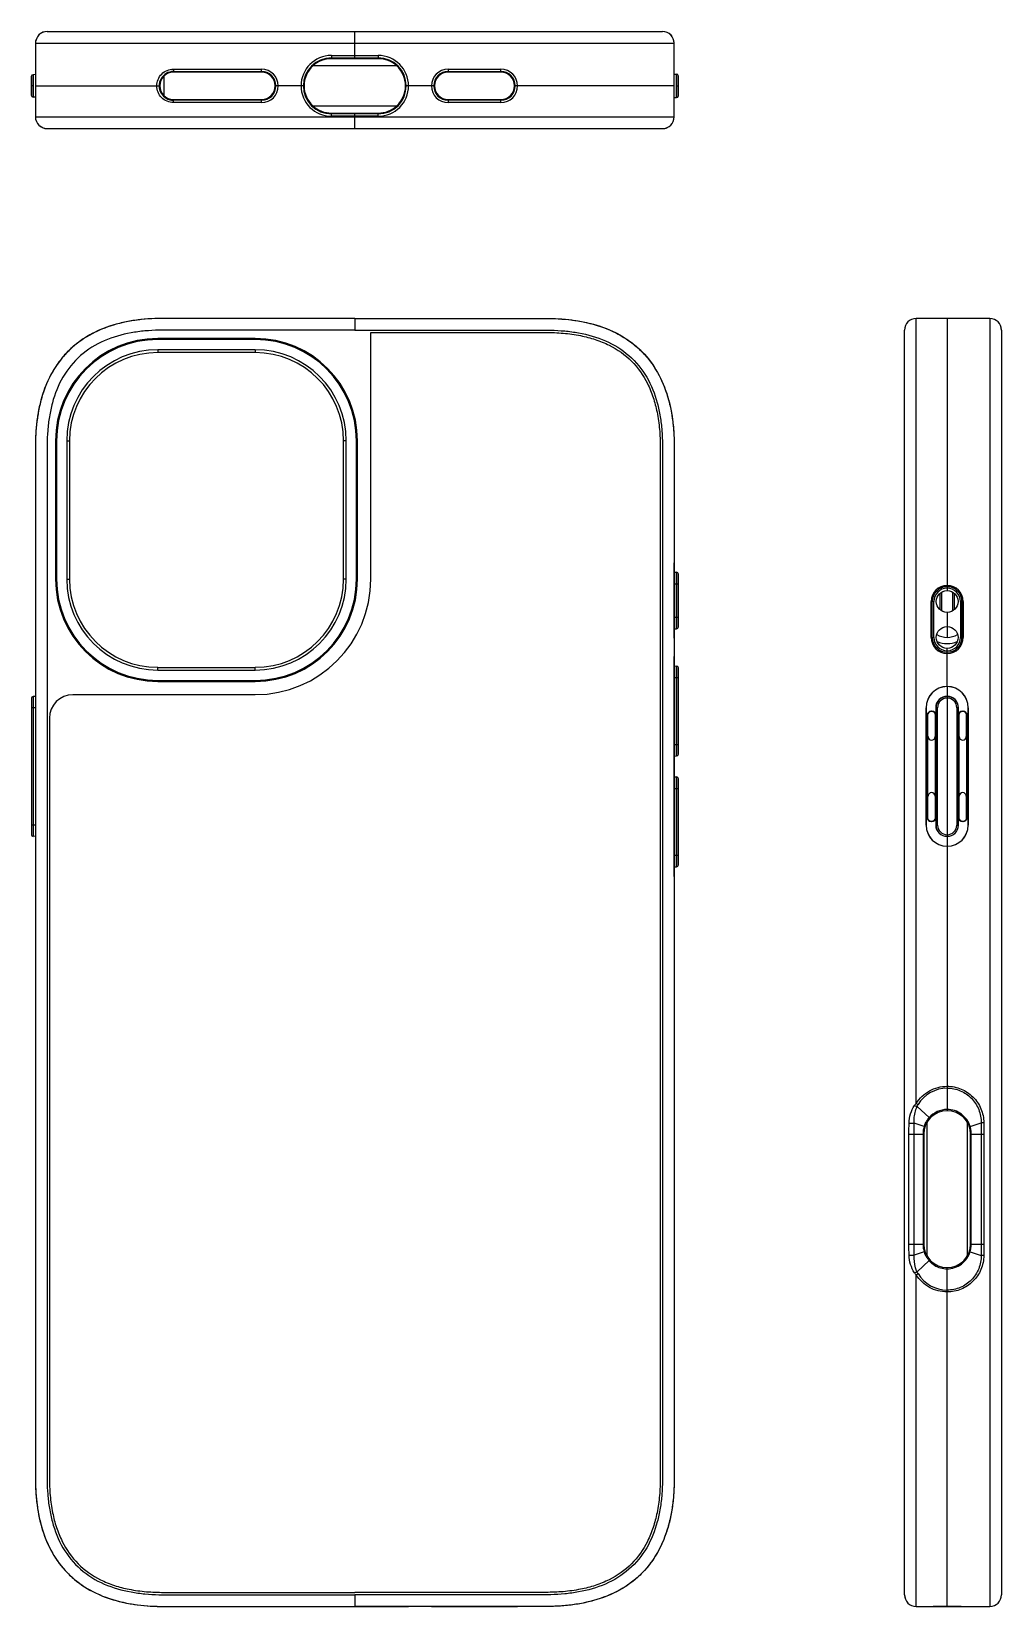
# Model space of a CAD drawing. Header units: millimetres. Extents: x 273 to 397, y 285 to 487.
import ezdxf

# ---------------------------------------------------------------- set-up
doc = ezdxf.new("R2010")
doc.units = ezdxf.units.MM
doc.header["$LTSCALE"] = 65.395
doc.layers.get('0').update_dxf_attribs({"linetype": 'CONTINUOUS'})

msp = doc.modelspace()

# ---------------------------------------------------------------- linework, layer by layer
at = {"color": 7, "linetype": 'Continuous'}
for p, q in [((273.85, 486.56), (273.66, 486.31)), ((273.86, 486.56), (273.85, 486.56)), ((274.31, 486.83), (274.05, 486.67)), ((274.84, 486.92), (274.31, 486.83)), ((274.84, 486.92), (353.69, 486.92)), ((314.26, 483.55), (314.26, 486.92)), ((354.14, 486.86), (353.69, 486.92)), ((354.36, 486.75), (354.14, 486.86)), ((354.71, 486.51), (354.6, 486.61)), ((354.87, 486.36), (354.73, 486.48)), ((273.35, 485.58), (273.34, 485.43)), ((273.34, 485.43), (273.34, 475.99)), ((273.34, 485.43), (355.19, 485.43)), ((273.5, 486.08), (273.35, 485.64)), ((355.19, 485.43), (355.19, 485.52)), ((355.19, 475.99), (355.19, 485.43)), ((319.65, 482.52), (308.88, 482.52)), ((311.26, 483.85), (311.26, 483.44)), ((311.26, 483.85), (317.26, 483.85)), ((311.26, 483.55), (317.26, 483.55)), ((317.26, 483.44), (311.26, 483.44)), ((317.26, 483.85), (317.26, 483.44)), ((272.84, 480.54), (272.84, 481.19)), ((272.84, 481.19), (272.84, 480.95)), ((272.84, 480.95), (272.84, 480.2)), ((272.84, 480.43), (272.84, 480.54)), ((272.84, 480.25), (272.84, 480.43)), ((272.84, 480.08), (272.84, 480.25)), ((272.84, 480.2), (272.84, 479.96)), ((273.34, 481.41), (273.03, 481.39)), ((273.03, 481.39), (273.03, 478.53)), ((289.79, 481.19), (289.79, 478.73)), ((291.03, 482.1), (302.31, 482.1)), ((291.03, 481.71), (291.03, 481.8)), ((302.31, 481.71), (291.03, 481.71)), ((302.31, 481.71), (302.31, 482.1)), ((326.22, 482.1), (332.98, 482.1)), ((326.22, 482.1), (326.22, 481.71)), ((326.22, 481.8), (332.98, 481.8)), ((332.98, 481.71), (326.22, 481.71)), ((332.98, 481.71), (332.98, 482.1)), ((355.19, 481.46), (355.49, 481.46)), ((355.19, 481.45), (355.5, 481.44)), ((355.49, 481.44), (355.49, 481.46)), ((355.5, 478.48), (355.5, 481.44)), ((355.69, 481.25), (355.69, 481.26)), ((355.69, 481.26), (355.69, 481.25)), ((355.69, 481.25), (355.69, 481.2)), ((355.69, 481.24), (355.69, 481.17)), ((355.69, 480.99), (355.69, 481.24)), ((355.69, 481.24), (355.69, 481.17)), ((355.69, 481.17), (355.69, 479.96)), ((355.69, 480.36), (355.69, 480.99)), ((355.69, 479.96), (355.69, 480.36)), ((272.84, 479.96), (272.84, 480.08)), ((273.03, 479.96), (272.84, 479.96)), ((272.84, 478.79), (272.84, 479.96)), ((272.84, 479.96), (272.84, 479.58)), ((272.84, 479.58), (272.84, 478.96)), ((272.84, 478.96), (272.84, 478.73)), ((272.84, 478.73), (272.84, 478.79)), ((273.34, 478.51), (273.03, 478.53)), ((273.33, 479.96), (289.19, 479.96)), ((291.03, 478.21), (291.03, 478.12)), ((291.03, 478.21), (302.31, 478.21)), ((302.31, 477.82), (302.31, 478.21)), ((307.67, 479.96), (304.15, 479.96)), ((324.38, 479.96), (320.85, 479.96)), ((326.22, 478.21), (332.98, 478.21)), ((326.22, 478.21), (326.22, 477.82)), ((332.98, 477.82), (332.98, 478.21)), ((355.19, 479.96), (334.82, 479.96)), ((355.19, 478.47), (355.5, 478.48)), ((355.19, 478.46), (355.49, 478.46)), ((355.49, 478.46), (355.49, 478.48)), ((355.5, 479.96), (355.69, 479.96)), ((355.69, 479.96), (355.69, 478.68)), ((355.69, 479.57), (355.69, 479.96)), ((355.69, 478.93), (355.69, 479.57)), ((355.69, 478.68), (355.69, 478.93)), ((355.69, 478.68), (355.69, 478.75)), ((355.69, 478.67), (355.69, 478.72)), ((355.69, 478.67), (355.69, 478.66)), ((355.69, 478.66), (355.69, 478.67)), ((302.31, 477.82), (291.03, 477.82)), ((308.88, 477.39), (319.65, 477.39)), ((311.26, 476.07), (311.26, 476.48)), ((311.26, 476.48), (317.26, 476.48)), ((317.26, 476.37), (311.26, 476.37)), ((314.26, 474.49), (314.26, 476.37)), ((317.26, 476.07), (317.26, 476.48)), ((332.98, 478.12), (326.22, 478.12)), ((332.98, 477.82), (326.22, 477.82)), ((273.34, 475.99), (355.19, 475.99)), ((273.92, 474.82), (274.21, 474.65)), ((274.11, 474.71), (274.21, 474.65)), ((274.31, 474.59), (274.84, 474.49)), ((274.84, 474.49), (353.69, 474.49)), ((317.26, 476.07), (311.26, 476.07)), ((353.69, 474.49), (354.14, 474.56)), ((354.14, 474.56), (354.54, 474.76)), ((354.54, 474.76), (354.6, 474.81)), ((355.09, 475.46), (355.15, 475.72)), ((355.09, 475.46), (355.09, 475.46)), ((314.26, 450.17), (314.26, 448.67)), ((386.19, 349.62), (386.19, 450.17)), ((395.62, 450.17), (386.19, 450.17)), ((390.16, 450.17), (390.16, 415.31)), ((395.62, 450.17), (395.62, 285.18)), ((384.69, 286.68), (384.69, 448.67)), ((397.12, 448.67), (397.04, 449.14)), ((397.12, 448.67), (397.06, 449.09)), ((397.12, 448.67), (397.07, 449.07)), ((397.12, 448.67), (397.09, 448.98)), ((397.12, 448.67), (397.12, 286.68)), ((289.01, 447.6), (289.01, 447.47)), ((301.51, 447.6), (289.01, 447.6)), ((301.51, 447.47), (289.01, 447.47)), ((289.01, 446.15), (289.01, 445.8)), ((301.51, 446.15), (289.01, 446.15)), ((301.51, 447.6), (301.51, 447.47)), ((301.51, 446.15), (301.51, 445.8)), ((301.51, 445.8), (289.01, 445.8)), ((275.9, 434.5), (275.9, 416.78)), ((275.9, 434.5), (276.04, 434.5)), ((276.04, 434.5), (276.04, 416.78)), ((277.35, 434.5), (277.35, 416.78)), ((277.35, 434.5), (277.7, 434.5)), ((277.7, 434.5), (277.7, 416.78)), ((312.81, 416.78), (312.81, 434.5)), ((313.17, 434.5), (312.81, 434.5)), ((313.17, 416.78), (313.17, 434.5)), ((314.48, 416.78), (314.48, 434.5)), ((314.61, 434.5), (314.48, 434.5)), ((314.61, 416.78), (314.61, 434.5)), ((355.19, 416.16), (355.19, 418.87)), ((355.19, 417.66), (355.49, 417.66)), ((355.49, 416.16), (355.49, 417.66)), ((273.34, 415.96), (273.34, 415.63)), ((273.34, 415.63), (273.34, 414.23)), ((275.9, 416.78), (276.04, 416.78)), ((277.35, 416.78), (277.7, 416.78)), ((313.17, 416.78), (312.81, 416.78)), ((314.61, 416.78), (314.48, 416.78)), ((355.19, 416.16), (355.69, 416.16)), ((355.19, 415.66), (355.19, 416.16)), ((355.19, 412.42), (355.19, 415.66)), ((355.49, 411.92), (355.49, 416.16)), ((355.69, 417.42), (355.69, 417.46)), ((355.69, 417.46), (355.69, 416.16)), ((355.69, 417.34), (355.69, 417.42)), ((355.69, 416.55), (355.69, 417.34)), ((355.69, 416.16), (355.69, 416.55)), ((355.69, 411.92), (355.69, 416.16)), ((355.69, 416.16), (355.69, 415.75)), ((355.69, 415.75), (355.69, 412.33)), ((273.34, 414.23), (273.34, 413.91)), ((273.34, 413.91), (273.34, 409.31)), ((388.11, 409.31), (388.11, 413.91)), ((388.46, 413.91), (388.11, 413.91)), ((388.26, 409.31), (388.26, 413.91)), ((388.46, 409.31), (388.46, 413.91)), ((389.26, 412.84), (389.26, 414.98)), ((389.46, 412.72), (389.46, 415.09)), ((390.86, 415.09), (390.86, 412.72)), ((391.06, 414.98), (391.06, 412.84)), ((391.86, 413.91), (391.86, 409.31)), ((391.86, 413.91), (392.21, 413.91)), ((392.06, 413.91), (392.06, 409.31)), ((392.21, 413.91), (392.21, 409.31)), ((355.19, 411.92), (355.19, 412.42)), ((355.19, 409.2), (355.19, 411.92)), ((355.19, 411.92), (355.69, 411.92)), ((355.49, 410.42), (355.49, 411.92)), ((355.69, 412.33), (355.69, 411.92)), ((355.69, 411.49), (355.69, 411.92)), ((355.69, 411.92), (355.69, 410.62)), ((390.16, 412.51), (390.16, 409.32)), ((355.19, 410.42), (355.49, 410.42)), ((355.69, 410.72), (355.69, 411.49)), ((355.69, 410.65), (355.69, 410.72)), ((355.69, 410.62), (355.69, 410.65)), ((273.34, 409.31), (273.34, 407.86)), ((273.34, 407.86), (273.34, 407.33)), ((355.19, 409.2), (355.19, 406.88)), ((388.11, 409.31), (388.46, 409.31)), ((390.16, 403.02), (390.16, 407.91)), ((391.86, 409.31), (392.21, 409.31)), ((273.34, 407.33), (273.34, 407.26)), ((273.34, 407.26), (273.34, 403.02)), ((355.19, 404.16), (355.19, 406.88)), ((355.19, 405.66), (355.5, 405.64)), ((355.5, 404.16), (355.5, 405.64)), ((289.01, 405.12), (289.01, 405.47)), ((289.01, 405.47), (301.51, 405.47)), ((289.01, 405.12), (301.51, 405.12)), ((289.01, 403.67), (289.01, 403.81)), ((289.01, 403.81), (301.51, 403.81)), ((289.01, 403.67), (301.51, 403.67)), ((301.51, 405.12), (301.51, 405.47)), ((301.51, 403.67), (301.51, 403.81)), ((355.19, 404.16), (355.69, 404.16)), ((355.19, 403.66), (355.19, 404.16)), ((355.19, 403.16), (355.19, 403.66)), ((355.5, 395.61), (355.5, 404.16)), ((355.69, 405.41), (355.69, 405.44)), ((355.69, 405.44), (355.69, 404.16)), ((355.69, 405.33), (355.69, 405.41)), ((355.69, 404.56), (355.69, 405.33)), ((355.69, 404.16), (355.69, 404.56)), ((355.69, 395.61), (355.69, 404.16)), ((355.69, 404.16), (355.69, 395.61)), ((272.84, 401.54), (272.84, 401.3)), ((272.84, 401.54), (272.84, 400.31)), ((273.34, 401.75), (273.03, 401.74)), ((273.03, 401.74), (273.03, 400.31)), ((273.34, 403.02), (273.34, 400.31)), ((355.19, 396.61), (355.19, 403.16)), ((390.16, 403.01), (390.16, 401.76)), ((390.16, 401.74), (390.16, 383.84)), ((272.84, 401.3), (272.84, 400.68)), ((272.84, 400.68), (272.84, 400.31)), ((273.34, 400.31), (272.84, 400.31)), ((272.84, 400.31), (272.84, 385.27)), ((272.84, 400.31), (272.84, 385.27)), ((273.03, 400.31), (273.03, 385.27)), ((273.34, 400.31), (273.34, 399.85)), ((273.34, 399.85), (273.34, 399.36)), ((387.45, 385.27), (387.45, 400.31)), ((387.46, 400.31), (387.45, 400.31)), ((387.46, 400.31), (387.46, 385.27)), ((387.7, 399.36), (387.7, 399.54)), ((388.11, 399.85), (388.11, 399.81)), ((388.11, 399.85), (388.21, 399.85)), ((388.21, 399.81), (388.11, 399.81)), ((388.21, 399.85), (388.21, 399.81)), ((388.61, 399.54), (388.61, 399.36)), ((388.7, 400.31), (388.7, 399.36)), ((388.7, 400.31), (388.93, 400.31)), ((388.73, 385.27), (388.73, 400.31)), ((388.93, 385.27), (388.93, 400.31)), ((391.39, 400.31), (391.39, 385.27)), ((391.61, 400.31), (391.39, 400.31)), ((391.59, 400.31), (391.59, 385.27)), ((391.61, 399.36), (391.61, 400.31)), ((391.7, 399.36), (391.7, 399.54)), ((392.11, 399.85), (392.11, 399.81)), ((392.11, 399.85), (392.21, 399.85)), ((392.21, 399.81), (392.11, 399.81)), ((392.21, 399.85), (392.21, 399.81)), ((392.61, 399.54), (392.61, 399.36)), ((392.86, 385.27), (392.86, 400.31)), ((392.86, 400.31), (392.87, 400.31)), ((392.87, 400.31), (392.87, 385.27)), ((273.34, 399.36), (273.34, 386.22)), ((387.61, 386.22), (387.61, 399.36)), ((387.61, 399.36), (387.66, 399.36)), ((387.66, 399.36), (387.66, 386.22)), ((387.7, 396.61), (387.7, 399.36)), ((388.61, 399.36), (388.61, 396.61)), ((388.7, 399.36), (388.66, 399.36)), ((388.66, 386.22), (388.66, 399.36)), ((391.61, 399.36), (391.66, 399.36)), ((391.66, 399.36), (391.66, 386.22)), ((391.7, 396.61), (391.7, 399.36)), ((392.61, 399.36), (392.61, 396.61)), ((392.7, 399.36), (392.66, 399.36)), ((392.66, 386.22), (392.66, 399.36)), ((392.7, 399.36), (392.7, 386.22)), ((355.19, 396.58), (355.19, 396.61)), ((355.19, 396.11), (355.19, 396.58)), ((355.19, 389.47), (355.19, 396.11)), ((355.19, 395.61), (355.69, 395.61)), ((355.5, 394.14), (355.5, 395.61)), ((355.69, 395.22), (355.69, 395.61)), ((355.69, 395.61), (355.69, 394.33)), ((355.19, 394.12), (355.5, 394.14)), ((355.69, 394.58), (355.69, 395.22)), ((355.69, 394.33), (355.69, 394.58)), ((355.19, 391.46), (355.5, 391.44)), ((355.5, 389.97), (355.5, 391.44)), ((355.19, 389.97), (355.69, 389.97)), ((355.19, 389), (355.19, 389.47)), ((355.5, 381.42), (355.5, 389.97)), ((355.69, 391.21), (355.69, 391.24)), ((355.69, 391.24), (355.69, 389.97)), ((355.69, 391.13), (355.69, 391.21)), ((355.69, 390.37), (355.69, 391.13)), ((355.69, 389.97), (355.69, 390.37)), ((355.69, 381.42), (355.69, 389.97)), ((355.69, 389.97), (355.69, 381.42)), ((355.19, 388.97), (355.19, 389)), ((355.19, 382.42), (355.19, 388.97)), ((387.7, 386.22), (387.7, 388.97)), ((388.61, 388.97), (388.61, 386.22)), ((391.7, 386.22), (391.7, 388.97)), ((392.61, 388.97), (392.61, 386.22)), ((273.34, 386.22), (273.34, 385.72)), ((273.34, 385.72), (273.34, 385.27)), ((387.61, 386.22), (387.66, 386.22)), ((387.7, 386.03), (387.7, 386.22)), ((388.11, 385.72), (388.11, 385.77)), ((388.11, 385.77), (388.21, 385.77)), ((388.21, 385.72), (388.11, 385.72)), ((388.21, 385.72), (388.21, 385.77)), ((388.61, 386.22), (388.61, 386.03)), ((388.7, 386.22), (388.66, 386.22)), ((388.7, 386.22), (388.7, 385.27)), ((391.61, 385.27), (391.61, 386.22)), ((391.61, 386.22), (391.66, 386.22)), ((391.7, 386.03), (391.7, 386.22)), ((392.11, 385.72), (392.11, 385.77)), ((392.11, 385.77), (392.21, 385.77)), ((392.21, 385.72), (392.11, 385.72)), ((392.21, 385.72), (392.21, 385.77)), ((392.61, 386.22), (392.61, 386.03)), ((392.7, 386.22), (392.66, 386.22)), ((273.34, 385.27), (272.84, 385.27)), ((272.84, 385.27), (272.84, 384.87)), ((272.84, 385.27), (272.84, 384.03)), ((272.84, 384.87), (272.84, 384.29)), ((272.84, 384.29), (272.84, 384.07)), ((272.84, 384.07), (272.84, 384.03)), ((273.03, 385.27), (273.03, 383.84)), ((273.34, 383.82), (273.03, 383.84)), ((273.34, 385.27), (273.34, 382.55)), ((387.46, 385.27), (387.45, 385.27)), ((388.7, 385.27), (388.93, 385.27)), ((390.16, 383.81), (390.16, 382.57)), ((391.61, 385.27), (391.39, 385.27)), ((392.86, 385.27), (392.87, 385.27)), ((273.34, 382.55), (273.34, 351.81)), ((355.19, 381.92), (355.19, 382.42)), ((355.19, 381.42), (355.19, 381.92)), ((355.19, 381.42), (355.69, 381.42)), ((355.19, 378.7), (355.19, 381.42)), ((355.5, 379.94), (355.5, 381.42)), ((355.69, 381.03), (355.69, 381.42)), ((355.69, 381.42), (355.69, 380.14)), ((390.16, 382.55), (390.16, 348.69)), ((355.19, 379.92), (355.5, 379.94)), ((355.69, 380.39), (355.69, 381.03)), ((355.69, 380.14), (355.69, 380.39)), ((273.34, 351.82), (273.34, 351.36)), ((273.34, 351.36), (273.34, 350.08)), ((273.34, 350.08), (273.34, 349.49)), ((273.34, 349.49), (273.34, 347.15)), ((386.19, 349.62), (386.43, 349.47)), ((387.85, 347.8), (386.3, 349.22)), ((273.34, 347.15), (273.34, 345.69)), ((387.21, 346.67), (385.92, 347.1)), ((387.59, 330.05), (387.59, 347.23)), ((392.72, 347.23), (392.72, 330.05)), ((393.1, 346.67), (394.51, 347.14)), ((394.86, 347.15), (394.51, 347.14)), ((394.86, 347.15), (394.88, 345.69)), ((273.34, 345.69), (273.34, 331.59)), ((385.26, 345.69), (387.16, 345.69)), ((385.26, 331.59), (385.26, 345.69)), ((385.92, 331.59), (385.92, 345.69)), ((387.07, 345.69), (387.07, 331.59)), ((387.16, 345.69), (387.16, 331.59)), ((393.16, 345.69), (394.88, 345.69)), ((393.16, 331.59), (393.16, 345.69)), ((393.24, 331.59), (393.24, 345.69)), ((394.51, 345.69), (394.51, 331.59)), ((394.88, 345.69), (394.88, 331.59)), ((273.34, 331.59), (273.34, 330.13)), ((385.26, 331.59), (387.16, 331.59)), ((393.16, 331.59), (394.88, 331.59)), ((394.88, 331.59), (394.86, 330.13)), ((273.34, 330.13), (273.34, 327.8)), ((387.21, 330.61), (385.92, 330.18)), ((387.85, 329.48), (386.3, 328.06)), ((393.1, 330.61), (394.51, 330.14)), ((394.86, 330.13), (394.51, 330.14)), ((273.34, 327.8), (273.34, 327.21)), ((273.34, 327.21), (273.34, 325.92)), ((386.19, 327.66), (386.43, 327.81)), ((386.19, 285.18), (386.19, 327.66)), ((390.16, 285.18), (390.16, 328.59)), ((273.34, 325.92), (273.34, 325.47)), ((314.26, 286.68), (314.26, 285.18)), ((384.69, 286.68), (384.78, 286.22)), ((384.69, 286.68), (384.76, 286.26)), ((384.69, 286.68), (384.73, 286.37)), ((384.69, 286.68), (384.75, 286.28)), ((288.84, 285.2), (288.89, 285.2)), ((302.31, 285.18), (304.45, 285.18)), ((304.45, 285.18), (307.37, 285.18)), ((307.37, 285.18), (311.26, 285.18)), ((311.26, 285.18), (317.26, 285.18)), ((317.26, 285.18), (321.15, 285.18)), ((324.08, 285.18), (321.15, 285.18)), ((324.08, 285.18), (326.22, 285.18)), ((332.98, 285.18), (335.12, 285.18)), ((386.19, 285.18), (395.62, 285.18)), ((388.67, 285.18), (388.36, 285.18)), ((389.47, 285.18), (388.4, 285.18)), ((388.47, 285.18), (389.29, 285.18)), ((389.08, 285.18), (388.67, 285.18)), ((389.6, 285.18), (389.08, 285.18)), ((389.29, 285.18), (389.46, 285.18)), ((389.46, 285.18), (390.16, 285.18)), ((390.16, 285.18), (389.47, 285.18)), ((390.16, 285.18), (389.6, 285.18)), ((390.16, 285.18), (390.85, 285.18)), ((390.71, 285.18), (390.16, 285.18)), ((390.85, 285.18), (390.16, 285.18)), ((391.23, 285.18), (390.71, 285.18)), ((390.85, 285.18), (391.02, 285.18)), ((391.91, 285.18), (390.85, 285.18)), ((391.02, 285.18), (391.85, 285.18)), ((391.65, 285.18), (391.23, 285.18)), ((391.95, 285.18), (391.65, 285.18)), ((391.85, 285.18), (391.9, 285.18))]:
    msp.add_line(p, q, dxfattribs=at)
at = {"color": 6, "linetype": 'Continuous'}
for p, q in [((316.31, 416.78), (316.31, 448.37)), ((301.51, 401.97), (278.14, 401.97))]:
    msp.add_line(p, q, dxfattribs=at)
at = {"color": 7, "linetype": 'Continuous'}
msp.add_lwpolyline([(355.19, 485.52), (355.09, 485.96), (355.09, 485.96)], dxfattribs=at)
for centre in [(390.16, 413.91), (390.16, 409.31)]:
    msp.add_circle(centre, 1.4, dxfattribs=at)
for centre, radius, start, end in [((274.84, 485.42), 1.5, 90, 179.9687), ((353.69, 485.42), 1.5, 0.0313, 90), ((311.26, 479.96), 3.89, 90.0012, 269.999), ((311.26, 479.96), 3.59, 90, 270), ((311.26, 479.96), 3.5, 132.8735, 227.1265), ((317.26, 479.96), 3.89, 270.0011, 89.999), ((317.26, 479.96), 3.59, 270, 90), ((317.26, 479.96), 3.5, 312.8735, 47.1265), ((273.04, 481.19), 0.2, 92.9989, 179.9715), ((291.03, 479.96), 1.84, 90.0004, 270.0028), ((291.03, 479.96), 1.75, 90, 270), ((302.31, 479.96), 2.14, 270.002, 89.9976), ((302.31, 479.96), 1.84, 270, 90), ((302.31, 479.96), 1.75, 270, 90), ((326.22, 479.96), 2.14, 90.0018, 269.9974), ((326.22, 479.96), 1.84, 90, 270), ((326.22, 479.96), 1.75, 90, 270), ((332.98, 479.96), 2.14, 270.0018, 89.9986), ((332.98, 479.96), 1.84, 270, 90), ((332.98, 479.96), 1.75, 270, 90), ((355.49, 481.26), 0.2, 0.0074, 90), ((355.49, 481.24), 0.2, 0.0073, 87), ((273.04, 478.73), 0.2, 180.0071, 267), ((355.49, 478.66), 0.2, 270, 359.9649), ((355.49, 478.68), 0.2, 273, 359.9927), ((274.84, 475.99), 1.5, 180.0227, 270), ((353.69, 475.99), 1.5, 270, 359.9773), ((386.19, 448.67), 1.5, 90.0227, 180), ((395.62, 448.67), 1.5, 0, 89.9687), ((289.01, 434.5), 13.1, 90, 180), ((289.01, 434.5), 12.97, 90, 180), ((289.01, 434.5), 11.65, 90, 180), ((301.51, 434.5), 13.1, 0, 90), ((301.51, 434.5), 12.97, 0, 90), ((301.51, 434.5), 11.65, 0, 90), ((289.01, 434.5), 11.3, 90, 180), ((301.51, 434.5), 11.3, 0, 90), ((355.49, 417.46), 0.2, 0.0206, 90), ((289.01, 416.78), 13.1, 180, 270), ((289.01, 416.78), 12.97, 180, 270), ((289.01, 416.78), 11.65, 180, 270), ((289.01, 416.78), 11.3, 180, 270), ((301.51, 416.78), 13.1, 270, 360), ((301.51, 416.78), 12.97, 270, 360), ((301.51, 416.78), 11.65, 270, 360), ((301.51, 416.78), 11.3, 270, 360), ((390.16, 413.91), 2.05, 0.0088, 179.9976), ((390.16, 413.91), 1.9, 0, 180), ((390.16, 413.91), 1.7, 0.0168, 179.9789), ((355.49, 410.62), 0.2, 270, 359.9991), ((390.16, 411.92), 2.6, 239.1856, 300.5273), ((390.16, 409.31), 2.05, 180.0088, 359.9979), ((390.16, 409.31), 1.9, 180, 360), ((390.16, 409.31), 1.7, 180.0166, 269.971), ((390.16, 411.92), 3.4, 247.577, 292.422), ((390.16, 409.28), 1.67, 269.9896, 271.5817), ((390.16, 409.31), 1.7, 271.5773, 359.9923), ((355.49, 405.44), 0.2, 0.0203, 87.0011), ((273.04, 401.54), 0.2, 93.0001, 180.001), ((390.16, 400.31), 2.71, 0, 180), ((390.16, 400.31), 2.7, 0, 180), ((390.16, 400.31), 1.46, 0, 180), ((390.16, 400.31), 1.43, 0, 180), ((390.16, 400.31), 1.23, 0.0085, 179.9865), ((388.11, 399.36), 0.495, 90, 180), ((388.11, 399.36), 0.45, 90, 180), ((388.21, 399.36), 0.495, 0, 90), ((388.21, 399.36), 0.45, 0, 90), ((392.11, 399.36), 0.495, 90, 180), ((392.11, 399.36), 0.45, 90, 180), ((392.21, 399.36), 0.495, 0, 90), ((392.21, 399.36), 0.45, 0, 90), ((388.16, 396.61), 0.455, 180, 360), ((392.16, 396.61), 0.455, 180, 360), ((355.49, 394.33), 0.2, 273.0001, 0.0014), ((355.49, 391.24), 0.2, 0.0203, 87.0011), ((388.16, 388.97), 0.455, 0, 180), ((392.16, 388.97), 0.455, 0, 180), ((388.11, 386.22), 0.495, 180, 270), ((388.11, 386.22), 0.45, 180, 270), ((388.21, 386.22), 0.495, 270, 360), ((388.21, 386.22), 0.45, 270, 360), ((392.11, 386.22), 0.495, 180, 270), ((392.11, 386.22), 0.45, 180, 270), ((392.21, 386.22), 0.495, 270, 360), ((392.21, 386.22), 0.45, 270, 360), ((273.04, 384.03), 0.2, 180.017, 267.0009), ((390.16, 385.27), 2.71, 180, 0), ((390.16, 385.27), 2.7, 180, 360), ((390.16, 385.27), 1.46, 180, 360), ((390.16, 385.27), 1.43, 180, 360), ((390.16, 385.27), 1.23, 180.0137, 359.9941), ((355.49, 380.14), 0.2, 273.0001, 0.0014), ((390.16, 347.22), 4.35, 90.0034, 148.924), ((192.02, 345.65), 193.9, 0.0113, 0.4289), ((390.16, 345.69), 3, 0, 180), ((389.99, 345.84), 2.9, 155.3535, 163.4304), ((390.08, 345.8), 3, 146.8038, 155.3104), ((390.27, 345.67), 3.23, 138.7082, 146.7715), ((390.16, 345.77), 3.07, 89.9542, 138.6936), ((676.56, 345.71), 282.05, 179.7087, 180.0036), ((390.52, 345.69), 3.45, 163.4528, 179.9974), ((389.8, 345.69), 3.44, 8.2993, 16.5788), ((389.81, 345.69), 3.43, 0.0048, 8.2882), ((191.9, 331.63), 194.03, 359.5712, 359.9886), ((390.52, 331.59), 3.45, 180.004, 196.5423), ((390.16, 331.59), 3, 180, 360), ((389.8, 331.6), 3.44, 343.4174, 348.9438), ((389.81, 331.59), 3.43, 348.9466, 359.997), ((681.01, 331.59), 286.5, 179.9987, 180.289), ((389.99, 331.44), 2.9, 196.5709, 204.8532), ((390.08, 331.48), 3, 204.8978, 213.4504), ((390.28, 331.61), 3.23, 213.4773, 221.289), ((390.15, 331.49), 3.06, 221.2467, 230.4614), ((390.16, 330.06), 4.35, 211.0773, 269.9957), ((390.16, 331.53), 3.09, 261.7866, 269.9928), ((386.19, 286.68), 1.5, 180, 269.9773), ((395.62, 286.68), 1.5, 270.0313, 360), ((336.09, -761.93), 1047.11, 89.91295, 90.05262)]:
    msp.add_arc(centre, radius, start, end, dxfattribs=at)
at = {"color": 6, "linetype": 'Continuous'}
for centre, radius, start, end in [((301.51, 416.78), 14.8, 270, 360), ((278.14, 398.97), 3, 90, 180)]:
    msp.add_arc(centre, radius, start, end, dxfattribs=at)
at = {"color": 7, "linetype": 'Continuous'}
for points, knots in [([(311.26, 483.44), (310.83, 483.44), (309.96, 483.29), (309.2, 482.82), (308.88, 482.52)], [0, 0, 0, 0, 0.500537, 1, 1, 1, 1]), ([(319.65, 482.52), (319.33, 482.82), (318.57, 483.29), (317.7, 483.44), (317.26, 483.44)], [0, 0, 0, 0, 0.499472, 1, 1, 1, 1]), ([(288.89, 479.96), (288.89, 480.24), (289, 480.8), (289.48, 481.51), (290.19, 481.99), (290.76, 482.1), (291.03, 482.1)], [0, 0, 0, 0, 0.250022, 0.500008, 0.75001, 1, 1, 1, 1]), ([(291.03, 482.1), (291.03, 482.06), (291.03, 481.96), (291.04, 481.86), (291.03, 481.8)], [0, 0, 0, 0, 0.370599, 1, 1, 1, 1]), ([(291.03, 477.82), (290.76, 477.82), (290.19, 477.93), (289.48, 478.41), (289, 479.12), (288.89, 479.68), (288.89, 479.96)], [0, 0, 0, 0, 0.25003, 0.500027, 0.750007, 1, 1, 1, 1]), ([(291.03, 477.82), (291.03, 477.86), (291.03, 477.96), (291.04, 478.06), (291.03, 478.12)], [0, 0, 0, 0, 0.370601, 1, 1, 1, 1]), ([(308.88, 477.39), (309.2, 477.1), (309.96, 476.63), (310.83, 476.48), (311.26, 476.48)], [0, 0, 0, 0, 0.499472, 1, 1, 1, 1]), ([(317.26, 476.48), (317.7, 476.48), (318.57, 476.63), (319.33, 477.1), (319.65, 477.39)], [0, 0, 0, 0, 0.500537, 1, 1, 1, 1]), ([(290.47, 450.17), (289.88, 450.17), (288.7, 450.17), (286.94, 450.05), (285.18, 449.8), (282.89, 449.26), (280.14, 448.14), (277.29, 445.97), (275.2, 443.06), (274.14, 440.28), (273.65, 437.97), (273.42, 436.22), (273.33, 434.46), (273.33, 433.28), (273.33, 432.69)], [0, 0, 0, 0, 0.062497, 0.124992, 0.187505, 0.25002, 0.374885, 0.500026, 0.625175, 0.750018, 0.812525, 0.875013, 0.937503, 1, 1, 1, 1]), ([(314.26, 450.17), (311.83, 450.17), (306.95, 450.17), (300.85, 450.17), (296.58, 450.17), (294.14, 450.17), (292.31, 450.17), (290.48, 450.17), (288.05, 450.17), (285, 449.85), (281.47, 448.81), (278.82, 447.21), (277.05, 445.52), (275.55, 443.57), (274.49, 441.34), (273.85, 438.99), (273.53, 437.18), (273.39, 435.66), (273.34, 434.44), (273.33, 433.22), (273.34, 431.7), (273.34, 429.26), (273.34, 426.21), (273.34, 422.55), (273.34, 417.68), (273.34, 411.58), (273.34, 404.26), (273.34, 396.94), (273.34, 389.63), (273.34, 379.87), (273.34, 367.68), (273.34, 355.48), (273.34, 345.73), (273.34, 338.41), (273.34, 331.09), (273.34, 323.77), (273.34, 317.68), (273.34, 312.8), (273.34, 309.14), (273.34, 306.09), (273.34, 303.65), (273.33, 302.13), (273.34, 300.91), (273.39, 299.69), (273.53, 298.17), (273.85, 296.37), (274.49, 294.01), (275.55, 291.78), (277.05, 289.84), (278.82, 288.14), (281.47, 286.55), (285, 285.51), (288.05, 285.18), (290.48, 285.18), (292.31, 285.19), (294.14, 285.18), (296.58, 285.18), (300.85, 285.18), (306.95, 285.18), (311.83, 285.18), (314.26, 285.18)], [0, 0, 0, 0, 0.031249, 0.062499, 0.078123, 0.085936, 0.093748, 0.10156, 0.109372, 0.124985, 0.140587, 0.156219, 0.164055, 0.171896, 0.18751, 0.195323, 0.203134, 0.210944, 0.21485, 0.218756, 0.226569, 0.234381, 0.250006, 0.26563, 0.281255, 0.312504, 0.343754, 0.375003, 0.406252, 0.437501, 0.5, 0.562499, 0.593748, 0.624997, 0.656246, 0.687496, 0.718745, 0.73437, 0.749994, 0.765619, 0.773431, 0.781244, 0.78515, 0.789056, 0.796866, 0.804677, 0.81249, 0.828104, 0.835945, 0.843781, 0.859413, 0.875015, 0.890628, 0.89844, 0.906252, 0.914064, 0.921877, 0.937501, 0.968751, 1, 1, 1, 1]), ([(314.26, 450.17), (318.34, 450.17), (324.45, 450.17), (331.59, 450.17), (335.15, 450.17), (337.19, 450.17), (338.21, 450.17), (338.72, 450.17)], [0, 0, 0, 0, 0.5, 0.75, 0.875, 0.9375, 1, 1, 1, 1]), ([(314.26, 450.17), (316.7, 450.17), (321.58, 450.17), (327.68, 450.17), (331.95, 450.17), (334.39, 450.17), (336.22, 450.17), (338.04, 450.17), (340.48, 450.17), (343.52, 449.85), (347.06, 448.81), (349.71, 447.21), (351.48, 445.52), (352.97, 443.57), (354.03, 441.34), (354.68, 438.99), (355, 437.18), (355.14, 435.66), (355.19, 434.44), (355.19, 433.22), (355.19, 431.7), (355.19, 429.26), (355.19, 426.21), (355.19, 422.55), (355.19, 417.68), (355.19, 411.58), (355.19, 404.26), (355.19, 396.94), (355.19, 389.63), (355.19, 379.87), (355.19, 367.68), (355.19, 355.48), (355.19, 345.73), (355.19, 338.41), (355.19, 331.09), (355.19, 323.77), (355.19, 317.68), (355.19, 312.8), (355.19, 309.14), (355.19, 306.09), (355.19, 303.65), (355.19, 302.13), (355.19, 300.91), (355.14, 299.69), (355, 298.17), (354.68, 296.37), (354.03, 294.01), (352.97, 291.78), (351.48, 289.84), (349.71, 288.14), (347.06, 286.55), (343.52, 285.51), (340.48, 285.18), (338.04, 285.18), (336.22, 285.19), (334.39, 285.18), (331.95, 285.18), (327.68, 285.18), (321.58, 285.18), (316.7, 285.18), (314.26, 285.18)], [0, 0, 0, 0, 0.031249, 0.062499, 0.078123, 0.085936, 0.093748, 0.10156, 0.109372, 0.124985, 0.140587, 0.156219, 0.164055, 0.171896, 0.18751, 0.195323, 0.203134, 0.210944, 0.21485, 0.218756, 0.226569, 0.234381, 0.250006, 0.26563, 0.281255, 0.312504, 0.343754, 0.375003, 0.406252, 0.437501, 0.5, 0.562499, 0.593748, 0.624997, 0.656246, 0.687496, 0.718745, 0.73437, 0.749994, 0.765619, 0.773431, 0.781244, 0.78515, 0.789056, 0.796866, 0.804677, 0.81249, 0.828104, 0.835945, 0.843781, 0.859413, 0.875015, 0.890628, 0.89844, 0.906252, 0.914064, 0.921877, 0.937501, 0.968751, 1, 1, 1, 1]), ([(338.72, 450.17), (339.28, 450.17), (340.39, 450.14), (342.61, 449.94), (345.36, 449.39), (348.46, 448.08), (351.16, 446.03), (353.18, 443.31), (354.45, 440.19), (354.99, 437.44), (355.17, 435.22), (355.19, 434.11), (355.19, 433.55)], [0, 0, 0, 0, 0.062494, 0.125001, 0.24992, 0.374831, 0.500022, 0.625218, 0.750115, 0.875012, 0.937506, 1, 1, 1, 1]), ([(314.26, 448.67), (311.87, 448.67), (308.29, 448.67), (303.51, 448.67), (299.92, 448.67), (296.93, 448.67), (294.54, 448.67), (292.75, 448.67), (290.95, 448.67), (289.16, 448.68), (287.37, 448.59), (285, 448.27), (282.1, 447.46), (279, 445.56), (276.7, 442.74), (275.6, 439.93), (275.11, 437.59), (274.82, 435.22), (274.84, 432.22), (274.84, 428.64), (274.84, 423.86), (274.84, 417.88), (274.84, 410.71), (274.84, 403.54), (274.84, 396.36), (274.84, 389.19), (274.84, 379.63), (274.84, 367.68), (274.84, 355.72), (274.84, 346.16), (274.84, 338.99), (274.84, 331.82), (274.84, 324.64), (274.84, 317.47), (274.84, 311.49), (274.84, 306.71), (274.84, 303.13), (274.82, 300.14), (275.11, 297.76), (275.6, 295.42), (276.7, 292.61), (279, 289.79), (282.1, 287.9), (285, 287.09), (287.37, 286.77), (289.16, 286.67), (290.95, 286.68), (292.75, 286.68), (294.54, 286.68), (296.93, 286.68), (299.92, 286.68), (303.51, 286.68), (308.29, 286.68), (311.87, 286.68), (314.26, 286.68)], [0, 0, 0, 0, 0.031263, 0.046894, 0.062526, 0.078157, 0.085973, 0.093789, 0.101605, 0.10942, 0.117234, 0.125048, 0.140647, 0.156224, 0.171794, 0.187381, 0.195194, 0.203008, 0.218634, 0.234266, 0.249897, 0.28116, 0.312423, 0.343686, 0.374949, 0.406212, 0.437475, 0.500001, 0.562527, 0.59379, 0.625053, 0.656316, 0.687579, 0.718842, 0.750105, 0.765736, 0.781368, 0.796994, 0.804808, 0.812621, 0.828209, 0.843778, 0.859354, 0.874952, 0.882766, 0.89058, 0.898395, 0.906211, 0.914027, 0.921843, 0.937474, 0.953106, 0.968737, 1, 1, 1, 1]), ([(314.26, 448.67), (316.65, 448.67), (320.24, 448.67), (325.02, 448.67), (328.61, 448.67), (331.6, 448.67), (333.99, 448.67), (335.78, 448.67), (337.57, 448.67), (339.37, 448.68), (341.16, 448.59), (343.53, 448.27), (346.42, 447.46), (349.53, 445.56), (351.82, 442.74), (352.93, 439.93), (353.42, 437.59), (353.71, 435.22), (353.69, 432.22), (353.69, 428.64), (353.69, 423.86), (353.69, 417.88), (353.69, 410.71), (353.69, 403.54), (353.69, 396.36), (353.69, 389.19), (353.69, 379.63), (353.69, 367.68), (353.69, 355.72), (353.69, 346.16), (353.69, 338.99), (353.69, 331.82), (353.69, 324.64), (353.69, 317.47), (353.69, 311.49), (353.69, 306.71), (353.69, 303.13), (353.71, 300.14), (353.42, 297.76), (352.93, 295.42), (351.82, 292.61), (349.53, 289.79), (346.42, 287.9), (343.53, 287.09), (341.16, 286.77), (339.37, 286.67), (337.57, 286.68), (335.78, 286.68), (333.99, 286.68), (331.6, 286.68), (328.61, 286.68), (325.02, 286.68), (320.24, 286.68), (316.65, 286.68), (314.26, 286.68)], [0, 0, 0, 0, 0.031263, 0.046894, 0.062526, 0.078157, 0.085973, 0.093789, 0.101605, 0.10942, 0.117234, 0.125048, 0.140647, 0.156224, 0.171794, 0.187381, 0.195194, 0.203008, 0.218634, 0.234266, 0.249897, 0.28116, 0.312423, 0.343686, 0.374949, 0.406212, 0.437475, 0.500001, 0.562527, 0.59379, 0.625053, 0.656316, 0.687579, 0.718842, 0.750105, 0.765736, 0.781368, 0.796994, 0.804808, 0.812621, 0.828209, 0.843778, 0.859354, 0.874952, 0.882766, 0.89058, 0.898395, 0.906211, 0.914027, 0.921843, 0.937474, 0.953106, 0.968737, 1, 1, 1, 1]), ([(355.19, 433.55), (355.2, 432.33), (355.19, 429.88), (355.19, 424.99), (355.19, 421.32), (355.19, 418.87)], [0, 0, 0, 0, 0.25, 0.5, 1, 1, 1, 1]), ([(355.19, 378.7), (355.19, 366.08), (355.19, 347.14), (355.19, 325.04), (355.19, 312.42), (355.19, 306.11), (355.19, 302.95)], [0, 0, 0, 0, 0.5, 0.75, 0.875, 1, 1, 1, 1]), ([(386.19, 349.62), (386.61, 350.28), (387.79, 351.41), (389.38, 351.81), (390.16, 351.81)], [0, 0, 0, 0, 0.499795, 1, 1, 1, 1]), ([(390.16, 351.82), (390.77, 351.82), (392, 351.57), (393.55, 350.53), (394.59, 348.98), (394.85, 347.76), (394.86, 347.15)], [0, 0, 0, 0, 0.249971, 0.499943, 0.749942, 1, 1, 1, 1]), ([(390.16, 351.58), (390.73, 351.58), (391.89, 351.35), (393.35, 350.36), (394.31, 348.88), (394.52, 347.71), (394.51, 347.14)], [0, 0, 0, 0, 0.250025, 0.500036, 0.750031, 1, 1, 1, 1]), ([(385.28, 347.11), (385.29, 347.51), (385.42, 348.3), (385.76, 349.02), (385.98, 349.35)], [0, 0, 0, 0, 0.501015, 1, 1, 1, 1]), ([(385.92, 347.1), (385.91, 347.28), (385.93, 348), (386.09, 348.72), (386.3, 349.22)], [0, 0, 0, 0, 0.251487, 1, 1, 1, 1]), ([(385.98, 349.35), (386.01, 349.34), (386.12, 349.29), (386.22, 349.25), (386.3, 349.22)], [0, 0, 0, 0, 0.262363, 1, 1, 1, 1]), ([(385.28, 347.11), (385.33, 347.11), (385.54, 347.11), (385.76, 347.1), (385.92, 347.1)], [0, 0, 0, 0, 0.239228, 1, 1, 1, 1]), ([(387.94, 347.71), (387.94, 347.71), (387.93, 347.72), (387.92, 347.74), (387.88, 347.77), (387.86, 347.79), (387.85, 347.8)], [0, 0, 0, 0, 0.067955, 0.266018, 0.583289, 1, 1, 1, 1]), ([(393.1, 346.67), (392.91, 347.28), (392.12, 348.43), (390.8, 348.85), (390.16, 348.85)], [0, 0, 0, 0, 0.499892, 1, 1, 1, 1]), ([(387.31, 346.63), (387.31, 346.64), (387.3, 346.64), (387.28, 346.65), (387.25, 346.66), (387.23, 346.67), (387.21, 346.67)], [0, 0, 0, 0, 0.06783, 0.263441, 0.579216, 1, 1, 1, 1]), ([(393.01, 346.63), (393.01, 346.64), (393.02, 346.64), (393.03, 346.65), (393.06, 346.66), (393.08, 346.66), (393.1, 346.67)], [0, 0, 0, 0, 0.0676, 0.262603, 0.578085, 1, 1, 1, 1]), ([(385.28, 330.17), (385.33, 330.17), (385.54, 330.17), (385.76, 330.18), (385.92, 330.18)], [0, 0, 0, 0, 0.239236, 1, 1, 1, 1]), ([(385.98, 327.93), (385.76, 328.26), (385.42, 328.98), (385.29, 329.77), (385.28, 330.17)], [0, 0, 0, 0, 0.498883, 1, 1, 1, 1]), ([(386.3, 328.06), (386.23, 328.23), (385.99, 328.91), (385.9, 329.64), (385.92, 330.18)], [0, 0, 0, 0, 0.250936, 1, 1, 1, 1]), ([(387.31, 330.65), (387.31, 330.65), (387.3, 330.64), (387.28, 330.64), (387.25, 330.62), (387.23, 330.62), (387.21, 330.61)], [0, 0, 0, 0, 0.067822, 0.263429, 0.579207, 1, 1, 1, 1]), ([(387.94, 329.57), (387.94, 329.57), (387.93, 329.56), (387.92, 329.54), (387.88, 329.51), (387.86, 329.49), (387.85, 329.48)], [0, 0, 0, 0, 0.067917, 0.265965, 0.583248, 1, 1, 1, 1]), ([(390.16, 328.43), (390.8, 328.43), (392.12, 328.86), (392.91, 330), (393.1, 330.61)], [0, 0, 0, 0, 0.500134, 1, 1, 1, 1]), ([(394.51, 330.14), (394.52, 329.57), (394.31, 328.4), (393.35, 326.93), (391.89, 325.93), (390.73, 325.7), (390.16, 325.7)], [0, 0, 0, 0, 0.249965, 0.49996, 0.749972, 1, 1, 1, 1]), ([(394.86, 330.13), (394.85, 329.53), (394.59, 328.3), (393.55, 326.75), (392, 325.71), (390.77, 325.47), (390.16, 325.47)], [0, 0, 0, 0, 0.250053, 0.500052, 0.750026, 1, 1, 1, 1]), ([(393.01, 330.65), (393.01, 330.65), (393.02, 330.64), (393.03, 330.64), (393.06, 330.63), (393.08, 330.62), (393.1, 330.61)], [0, 0, 0, 0, 0.067658, 0.262679, 0.57814, 1, 1, 1, 1]), ([(385.98, 327.93), (386.01, 327.94), (386.11, 327.99), (386.22, 328.03), (386.3, 328.06)], [0, 0, 0, 0, 0.262426, 1, 1, 1, 1]), ([(390.16, 325.47), (389.38, 325.47), (387.79, 325.87), (386.61, 327), (386.19, 327.66)], [0, 0, 0, 0, 0.499959, 1, 1, 1, 1]), ([(273.34, 325.47), (273.34, 321.51), (273.34, 315.58), (273.33, 308.66), (273.34, 304.71), (273.33, 302.73), (273.34, 301.75)], [0, 0, 0, 0, 0.5, 0.75, 0.875, 1, 1, 1, 1]), ([(355.19, 302.95), (355.19, 302.35), (355.2, 301.14), (355.12, 299.33), (354.91, 297.54), (354.42, 295.17), (353.36, 292.32), (351.21, 289.34), (348.28, 287.14), (345.44, 286.03), (343.09, 285.51), (341.29, 285.27), (339.49, 285.17), (338.28, 285.18), (337.68, 285.18)], [0, 0, 0, 0, 0.062503, 0.124998, 0.18749, 0.25, 0.37484, 0.499977, 0.625111, 0.749963, 0.812484, 0.875001, 0.937496, 1, 1, 1, 1]), ([(273.34, 301.75), (273.34, 301.21), (273.36, 300.14), (273.53, 298), (274.03, 295.36), (275.2, 292.34), (277.06, 289.67), (279.56, 287.59), (282.49, 286.19), (285.63, 285.42), (287.77, 285.23), (288.84, 285.2)], [0, 0, 0, 0, 0.062489, 0.12498, 0.24988, 0.374763, 0.499982, 0.625173, 0.75017, 0.875067, 1, 1, 1, 1]), ([(288.89, 285.2), (288.9, 285.2), (288.96, 285.19), (289.08, 285.19), (289.27, 285.19), (289.66, 285.18), (290.26, 285.18), (290.76, 285.18), (291.03, 285.18)], [0, 0, 0, 0, 0.019413, 0.076714, 0.169566, 0.294189, 0.618214, 1, 1, 1, 1]), ([(291.03, 285.18), (292.91, 285.19), (296.67, 285.18), (300.43, 285.18), (302.31, 285.18)], [0, 0, 0, 0, 0.5, 1, 1, 1, 1]), ([(388.13, 285.18), (388.23, 285.18), (388.9, 285.19), (389.58, 285.2), (390.16, 285.2)], [0, 0, 0, 0, 0.149774, 1, 1, 1, 1]), ([(390.16, 285.2), (390.38, 285.2), (391.05, 285.19), (391.73, 285.18), (392.19, 285.18)], [0, 0, 0, 0, 0.32422, 1, 1, 1, 1])]:
    msp.add_open_spline(points, degree=3, knots=knots, dxfattribs=at)
for points in [[(291.03, 481.8), (294.79, 481.8), (298.55, 481.8), (302.31, 481.8)], [(302.31, 478.12), (298.55, 478.12), (294.79, 478.12), (291.03, 478.12)], [(314.26, 450.17), (306.33, 450.17), (298.4, 450.17), (290.47, 450.17)], [(273.33, 432.69), (273.34, 427.11), (273.34, 421.53), (273.34, 415.96)], [(385.98, 349.35), (386.04, 349.45), (386.11, 349.54), (386.19, 349.62)], [(386.3, 349.22), (386.34, 349.3), (386.38, 349.39), (386.43, 349.47)], [(385.26, 345.69), (385.26, 346.16), (385.27, 346.64), (385.28, 347.11)], [(385.28, 330.17), (385.27, 330.64), (385.26, 331.12), (385.26, 331.59)], [(388.2, 329.14), (388.63, 328.78), (389.17, 328.54), (389.72, 328.47)], [(386.19, 327.66), (386.11, 327.74), (386.04, 327.83), (385.98, 327.93)], [(386.43, 327.81), (386.38, 327.89), (386.34, 327.98), (386.3, 328.07)], [(326.22, 285.18), (328.47, 285.18), (330.73, 285.18), (332.98, 285.18)]]:
    msp.add_open_spline(points, degree=3, dxfattribs=at)
at = {"color": 6, "linetype": 'Continuous'}
for points, knots in [([(316.31, 448.37), (316.38, 448.37), (317.74, 448.37), (321.13, 448.37), (325.48, 448.37), (329.56, 448.37), (332.62, 448.37), (335.17, 448.37), (337.22, 448.37), (338.63, 448.37), (339.87, 448.36), (341.35, 448.26), (343.12, 448.02), (345.1, 447.51), (347.39, 446.58), (349.86, 444.84), (351.6, 442.37), (352.53, 440.08), (352.95, 438.45), (353.18, 437.07), (353.31, 435.96), (353.37, 435.02), (353.39, 434.29), (353.39, 433.25), (353.39, 431.66), (353.39, 428.9), (353.39, 425.47), (353.39, 421.34), (353.39, 415.83), (353.39, 408.95), (353.39, 397.95), (353.39, 384.19), (353.39, 367.68), (353.39, 351.17), (353.39, 337.41), (353.39, 326.4), (353.39, 319.52), (353.39, 314.02), (353.39, 309.89), (353.39, 306.45), (353.39, 303.7), (353.39, 302.11), (353.39, 301.07), (353.37, 300.33), (353.31, 299.39), (353.18, 298.28), (352.95, 296.9), (352.53, 295.28), (351.6, 292.98), (349.86, 290.51), (347.39, 288.78), (345.1, 287.84), (343.12, 287.33), (341.35, 287.09), (339.87, 287), (338.63, 286.98), (337.22, 286.99), (335.17, 286.98), (332.62, 286.98), (329.56, 286.98), (325.48, 286.98), (320.38, 286.98), (316.3, 286.98), (314.26, 286.98)], [0, 0, 0, 0, 0.000862, 0.017537, 0.043903, 0.057087, 0.070268, 0.083458, 0.090029, 0.09669, 0.101741, 0.106937, 0.117441, 0.126698, 0.136189, 0.153831, 0.171474, 0.180965, 0.19022, 0.195505, 0.200736, 0.205907, 0.208488, 0.210994, 0.219933, 0.228812, 0.246601, 0.264385, 0.28217, 0.317739, 0.353308, 0.424447, 0.495585, 0.566724, 0.637863, 0.673432, 0.709001, 0.726786, 0.74457, 0.762359, 0.771238, 0.780177, 0.782683, 0.785264, 0.790435, 0.795666, 0.800951, 0.810206, 0.819697, 0.83734, 0.854982, 0.864473, 0.87373, 0.884234, 0.889429, 0.894481, 0.901141, 0.907713, 0.920903, 0.934084, 0.947268, 0.973634, 1, 1, 1, 1]), ([(275.14, 398.97), (275.14, 394.05), (275.14, 383.61), (275.14, 367.68), (275.14, 351.17), (275.14, 337.41), (275.14, 326.4), (275.14, 319.52), (275.14, 314.02), (275.14, 309.89), (275.14, 306.45), (275.14, 303.7), (275.13, 302.11), (275.14, 301.07), (275.16, 300.33), (275.22, 299.39), (275.35, 298.28), (275.58, 296.9), (276, 295.28), (276.93, 292.98), (278.67, 290.51), (281.13, 288.78), (283.43, 287.84), (285.41, 287.33), (287.18, 287.09), (288.66, 287), (289.89, 286.98), (291.31, 286.99), (293.36, 286.98), (295.9, 286.98), (298.97, 286.98), (303.04, 286.98), (308.14, 286.98), (312.22, 286.98), (314.26, 286.98)], [0, 0, 0, 0, 0.099662, 0.210944, 0.322226, 0.433508, 0.48915, 0.54479, 0.572612, 0.60043, 0.628258, 0.642147, 0.65613, 0.660051, 0.664088, 0.672177, 0.68036, 0.688627, 0.703105, 0.717952, 0.74555, 0.773148, 0.787995, 0.802475, 0.818908, 0.827034, 0.834937, 0.845355, 0.855636, 0.876268, 0.896888, 0.917511, 0.958755, 1, 1, 1, 1])]:
    msp.add_open_spline(points, degree=3, knots=knots, dxfattribs=at)

doc.saveas('drawing.dxf')
